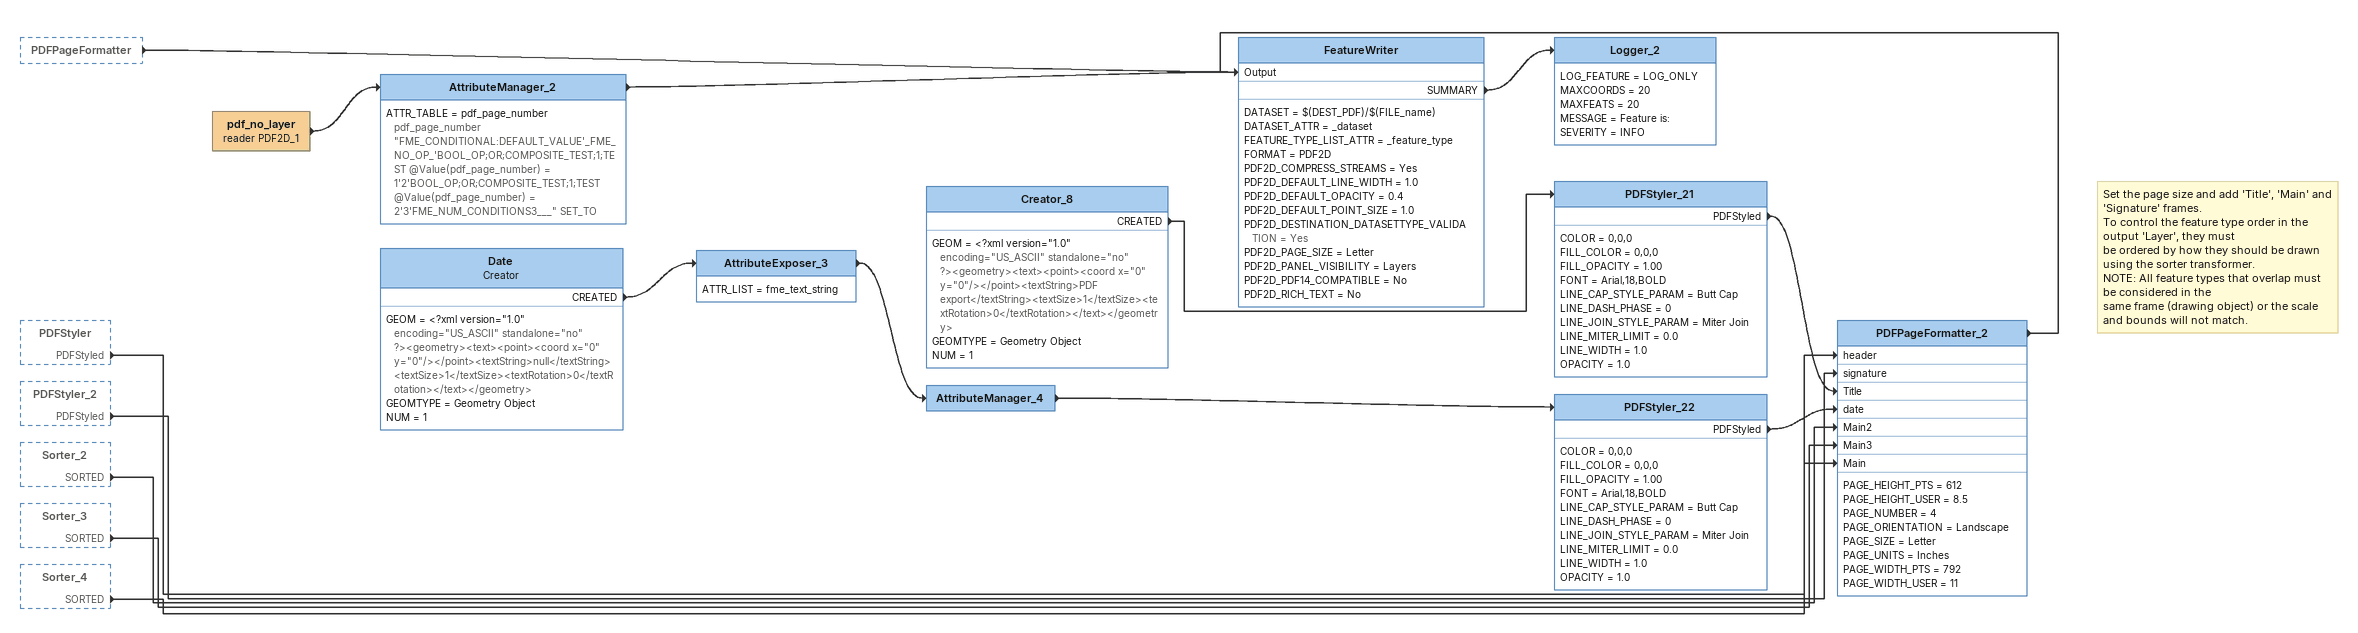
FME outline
PDFPageFormatter [outside]
    -> FeatureWriter [Output]
PDFStyler [outside]
    PDFStyled -> PDFPageFormatter_2 [header]
PDFStyler_2 [outside]
    PDFStyled -> PDFPageFormatter_2 [signature]
Sorter_2 [outside]
    SORTED -> PDFPageFormatter_2 [Main2]
Sorter_3 [outside]
    SORTED -> PDFPageFormatter_2 [Main3]
Sorter_4 [outside]
    SORTED -> PDFPageFormatter_2 [Main]
pdf_no_layer (reader PDF2D_1)
    -> AttributeManager_2
AttributeManager_2
    ATTR_TABLE = pdf_page_number pdf_page_number "FME_CONDITIONAL:DEFAULT_VALUE'_FME_NO_OP_'BOOL_OP;OR;COMPOSITE_TEST;1;TEST @Value(pdf_page_number) = 1'2'BOOL_OP;OR;COMPOSITE_TEST;1;TEST @Value(pdf_page_number) = 2'3'FME_NUM_CONDITIONS3___" SET_TO
    -> FeatureWriter [Output]
Date: Creator
    GEOM = <?xml version="1.0" encoding="US_ASCII" standalone="no" ?><geometry><text><point><coord x="0" y="0"/></point><textString>null</textString><textSize>1</textSize><textRotation>0</textRotation></text></geometry>
    GEOMTYPE = Geometry Object
    NUM = 1
    CREATED -> AttributeExposer_3
AttributeExposer_3
    ATTR_LIST = fme_text_string
    -> AttributeManager_4
AttributeManager_4
    -> PDFStyler_22
PDFStyler_22
    COLOR = 0,0,0
    FILL_COLOR = 0,0,0
    FILL_OPACITY = 1.00
    FONT = Arial,18,BOLD
    LINE_CAP_STYLE_PARAM = Butt Cap
    LINE_DASH_PHASE = 0
    LINE_JOIN_STYLE_PARAM = Miter Join
    LINE_MITER_LIMIT = 0.0
    LINE_WIDTH = 1.0
    OPACITY = 1.0
    PDFStyled -> PDFPageFormatter_2 [date]
Creator_8
    GEOM = <?xml version="1.0" encoding="US_ASCII" standalone="no" ?><geometry><text><point><coord x="0" y="0"/></point><textString>PDF export</textString><textSize>1</textSize><textRotation>0</textRotation></text></geometry>
    GEOMTYPE = Geometry Object
    NUM = 1
    CREATED -> PDFStyler_21
PDFStyler_21
    COLOR = 0,0,0
    FILL_COLOR = 0,0,0
    FILL_OPACITY = 1.00
    FONT = Arial,18,BOLD
    LINE_CAP_STYLE_PARAM = Butt Cap
    LINE_DASH_PHASE = 0
    LINE_JOIN_STYLE_PARAM = Miter Join
    LINE_MITER_LIMIT = 0.0
    LINE_WIDTH = 1.0
    OPACITY = 1.0
    PDFStyled -> PDFPageFormatter_2 [Title]
Note: Set the page size and add 'Title', 'Main' and 'Signature' frames. / To control the feature type order in the output 'Layer', they must / be ordered by how they should be drawn using the sorter transformer. / NOTE: All feature types that overlap must be considered in the / same frame (drawing object) or the scale and bounds will not match.
PDFPageFormatter_2
    PAGE_HEIGHT_PTS = 612
    PAGE_HEIGHT_USER = 8.5
    PAGE_NUMBER = 4
    PAGE_ORIENTATION = Landscape
    PAGE_SIZE = Letter
    PAGE_UNITS = Inches
    PAGE_WIDTH_PTS = 792
    PAGE_WIDTH_USER = 11
    -> FeatureWriter [Output]
FeatureWriter
    DATASET = $(DEST_PDF)/$(FILE_name)
    DATASET_ATTR = _dataset
    FEATURE_TYPE_LIST_ATTR = _feature_type
    FORMAT = PDF2D
    PDF2D_COMPRESS_STREAMS = Yes
    PDF2D_DEFAULT_LINE_WIDTH = 1.0
    PDF2D_DEFAULT_OPACITY = 0.4
    PDF2D_DEFAULT_POINT_SIZE = 1.0
    PDF2D_DESTINATION_DATASETTYPE_VALIDATION = Yes
    PDF2D_PAGE_SIZE = Letter
    PDF2D_PANEL_VISIBILITY = Layers
    PDF2D_PDF14_COMPATIBLE = No
    PDF2D_RICH_TEXT = No
    SUMMARY -> Logger_2
Logger_2
    LOG_FEATURE = LOG_ONLY
    MAXCOORDS = 20
    MAXFEATS = 20
    MESSAGE = Feature is:
    SEVERITY = INFO
